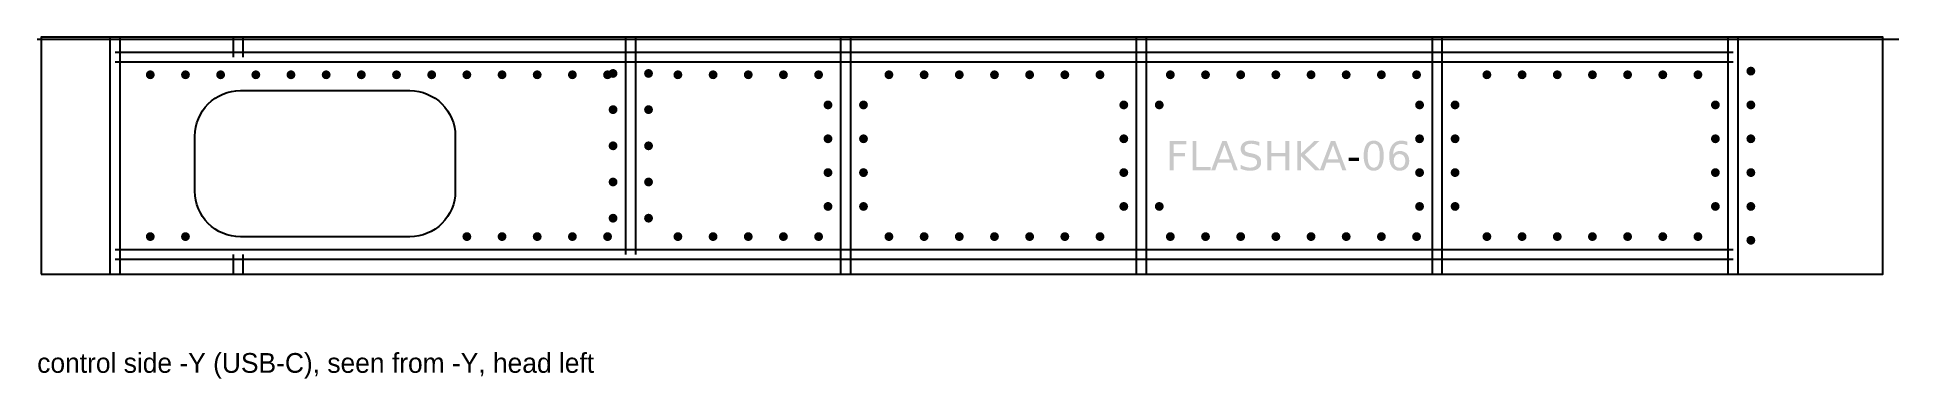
# Model space of a CAD drawing. Header units: millimetres. Extents: x 0 to 94.4, y -3.3 to 14.
import ezdxf

# ---------------------------------------------------------------- set-up
doc = ezdxf.new("R2010")
doc.units = ezdxf.units.MM
doc.layers.add('MARK', color=1, linetype='Continuous')
doc.layers.add('REF', color=8, linetype='Continuous')

msp = doc.modelspace()

# ---------------------------------------------------------------- hatches: boundary and pattern name
at = {"layer": 'MARK'}
h = msp.add_hatch(color=1, dxfattribs=at)
h.dxf.hatch_style = 1
edge = h.paths.add_edge_path()
edge.add_arc((5.734, 12.1), 0.225, 0, 360)
h = msp.add_hatch(color=1, dxfattribs=at)
h.dxf.hatch_style = 1
edge = h.paths.add_edge_path()
edge.add_arc((7.517, 12.1), 0.225, 0, 360)
h = msp.add_hatch(color=1, dxfattribs=at)
h.dxf.hatch_style = 1
edge = h.paths.add_edge_path()
edge.add_arc((9.301, 12.1), 0.225, 0, 360)
h = msp.add_hatch(color=1, dxfattribs=at)
h.dxf.hatch_style = 1
edge = h.paths.add_edge_path()
edge.add_arc((11.085, 12.1), 0.225, 0, 360)
h = msp.add_hatch(color=1, dxfattribs=at)
h.dxf.hatch_style = 1
edge = h.paths.add_edge_path()
edge.add_arc((12.868, 12.1), 0.225, 0, 360)
h = msp.add_hatch(color=1, dxfattribs=at)
h.dxf.hatch_style = 1
edge = h.paths.add_edge_path()
edge.add_arc((14.652, 12.1), 0.225, 0, 360)
h = msp.add_hatch(color=1, dxfattribs=at)
h.dxf.hatch_style = 1
edge = h.paths.add_edge_path()
edge.add_arc((16.436, 12.1), 0.225, 0, 360)
h = msp.add_hatch(color=1, dxfattribs=at)
h.dxf.hatch_style = 1
edge = h.paths.add_edge_path()
edge.add_arc((18.22, 12.1), 0.225, 0, 360)
h = msp.add_hatch(color=1, dxfattribs=at)
h.dxf.hatch_style = 1
edge = h.paths.add_edge_path()
edge.add_arc((20.003, 12.1), 0.225, 0, 360)
h = msp.add_hatch(color=1, dxfattribs=at)
h.dxf.hatch_style = 1
edge = h.paths.add_edge_path()
edge.add_arc((21.787, 12.1), 0.225, 0, 360)
h = msp.add_hatch(color=1, dxfattribs=at)
h.dxf.hatch_style = 1
edge = h.paths.add_edge_path()
edge.add_arc((23.571, 12.1), 0.225, 0, 360)
h = msp.add_hatch(color=1, dxfattribs=at)
h.dxf.hatch_style = 1
edge = h.paths.add_edge_path()
edge.add_arc((25.354, 12.1), 0.225, 0, 360)
h = msp.add_hatch(color=1, dxfattribs=at)
h.dxf.hatch_style = 1
edge = h.paths.add_edge_path()
edge.add_arc((27.138, 12.1), 0.225, 0, 360)
h = msp.add_hatch(color=1, dxfattribs=at)
h.dxf.hatch_style = 1
edge = h.paths.add_edge_path()
edge.add_arc((28.922, 12.1), 0.225, 0, 360)
h = msp.add_hatch(color=1, dxfattribs=at)
h.dxf.hatch_style = 1
edge = h.paths.add_edge_path()
edge.add_arc((29.2, 12.167), 0.225, 0, 360)
h = msp.add_hatch(color=1, dxfattribs=at)
h.dxf.hatch_style = 1
edge = h.paths.add_edge_path()
edge.add_arc((31, 12.167), 0.225, 0, 360)
h = msp.add_hatch(color=1, dxfattribs=at)
h.dxf.hatch_style = 1
edge = h.paths.add_edge_path()
edge.add_arc((32.489, 12.1), 0.225, 0, 360)
h = msp.add_hatch(color=1, dxfattribs=at)
h.dxf.hatch_style = 1
edge = h.paths.add_edge_path()
edge.add_arc((34.273, 12.1), 0.225, 0, 360)
h = msp.add_hatch(color=1, dxfattribs=at)
h.dxf.hatch_style = 1
edge = h.paths.add_edge_path()
edge.add_arc((36.057, 12.1), 0.225, 0, 360)
h = msp.add_hatch(color=1, dxfattribs=at)
h.dxf.hatch_style = 1
edge = h.paths.add_edge_path()
edge.add_arc((37.84, 12.1), 0.225, 0, 360)
h = msp.add_hatch(color=1, dxfattribs=at)
h.dxf.hatch_style = 1
edge = h.paths.add_edge_path()
edge.add_arc((39.624, 12.1), 0.225, 0, 360)
h = msp.add_hatch(color=1, dxfattribs=at)
h.dxf.hatch_style = 1
edge = h.paths.add_edge_path()
edge.add_arc((43.191, 12.1), 0.225, 0, 360)
h = msp.add_hatch(color=1, dxfattribs=at)
h.dxf.hatch_style = 1
edge = h.paths.add_edge_path()
edge.add_arc((44.975, 12.1), 0.225, 0, 360)
h = msp.add_hatch(color=1, dxfattribs=at)
h.dxf.hatch_style = 1
edge = h.paths.add_edge_path()
edge.add_arc((46.759, 12.1), 0.225, 0, 360)
h = msp.add_hatch(color=1, dxfattribs=at)
h.dxf.hatch_style = 1
edge = h.paths.add_edge_path()
edge.add_arc((48.542, 12.1), 0.225, 0, 360)
h = msp.add_hatch(color=1, dxfattribs=at)
h.dxf.hatch_style = 1
edge = h.paths.add_edge_path()
edge.add_arc((50.326, 12.1), 0.225, 0, 360)
h = msp.add_hatch(color=1, dxfattribs=at)
h.dxf.hatch_style = 1
edge = h.paths.add_edge_path()
edge.add_arc((52.11, 12.1), 0.225, 0, 360)
h = msp.add_hatch(color=1, dxfattribs=at)
h.dxf.hatch_style = 1
edge = h.paths.add_edge_path()
edge.add_arc((53.893, 12.1), 0.225, 0, 360)
h = msp.add_hatch(color=1, dxfattribs=at)
h.dxf.hatch_style = 1
edge = h.paths.add_edge_path()
edge.add_arc((57.461, 12.1), 0.225, 0, 360)
h = msp.add_hatch(color=1, dxfattribs=at)
h.dxf.hatch_style = 1
edge = h.paths.add_edge_path()
edge.add_arc((59.245, 12.1), 0.225, 0, 360)
h = msp.add_hatch(color=1, dxfattribs=at)
h.dxf.hatch_style = 1
edge = h.paths.add_edge_path()
edge.add_arc((61.028, 12.1), 0.225, 0, 360)
h = msp.add_hatch(color=1, dxfattribs=at)
h.dxf.hatch_style = 1
edge = h.paths.add_edge_path()
edge.add_arc((62.812, 12.1), 0.225, 0, 360)
h = msp.add_hatch(color=1, dxfattribs=at)
h.dxf.hatch_style = 1
edge = h.paths.add_edge_path()
edge.add_arc((64.596, 12.1), 0.225, 0, 360)
h = msp.add_hatch(color=1, dxfattribs=at)
h.dxf.hatch_style = 1
edge = h.paths.add_edge_path()
edge.add_arc((66.379, 12.1), 0.225, 0, 360)
h = msp.add_hatch(color=1, dxfattribs=at)
h.dxf.hatch_style = 1
edge = h.paths.add_edge_path()
edge.add_arc((68.163, 12.1), 0.225, 0, 360)
h = msp.add_hatch(color=1, dxfattribs=at)
h.dxf.hatch_style = 1
edge = h.paths.add_edge_path()
edge.add_arc((69.947, 12.1), 0.225, 0, 360)
h = msp.add_hatch(color=1, dxfattribs=at)
h.dxf.hatch_style = 1
edge = h.paths.add_edge_path()
edge.add_arc((73.514, 12.1), 0.225, 0, 360)
h = msp.add_hatch(color=1, dxfattribs=at)
h.dxf.hatch_style = 1
edge = h.paths.add_edge_path()
edge.add_arc((75.298, 12.1), 0.225, 0, 360)
h = msp.add_hatch(color=1, dxfattribs=at)
h.dxf.hatch_style = 1
edge = h.paths.add_edge_path()
edge.add_arc((77.082, 12.1), 0.225, 0, 360)
h = msp.add_hatch(color=1, dxfattribs=at)
h.dxf.hatch_style = 1
edge = h.paths.add_edge_path()
edge.add_arc((78.865, 12.1), 0.225, 0, 360)
h = msp.add_hatch(color=1, dxfattribs=at)
h.dxf.hatch_style = 1
edge = h.paths.add_edge_path()
edge.add_arc((80.649, 12.1), 0.225, 0, 360)
h = msp.add_hatch(color=1, dxfattribs=at)
h.dxf.hatch_style = 1
edge = h.paths.add_edge_path()
edge.add_arc((82.433, 12.1), 0.225, 0, 360)
h = msp.add_hatch(color=1, dxfattribs=at)
h.dxf.hatch_style = 1
edge = h.paths.add_edge_path()
edge.add_arc((84.216, 12.1), 0.225, 0, 360)
h = msp.add_hatch(color=1, dxfattribs=at)
h.dxf.hatch_style = 1
edge = h.paths.add_edge_path()
edge.add_arc((86.9, 12.286), 0.225, 0, 360)
h = msp.add_hatch(color=1, dxfattribs=at)
h.dxf.hatch_style = 1
edge = h.paths.add_edge_path()
edge.add_arc((29.2, 10.333), 0.225, 0, 360)
h = msp.add_hatch(color=1, dxfattribs=at)
h.dxf.hatch_style = 1
edge = h.paths.add_edge_path()
edge.add_arc((31, 10.333), 0.225, 0, 360)
h = msp.add_hatch(color=1, dxfattribs=at)
h.dxf.hatch_style = 1
edge = h.paths.add_edge_path()
edge.add_arc((40.1, 10.571), 0.225, 0, 360)
h = msp.add_hatch(color=1, dxfattribs=at)
h.dxf.hatch_style = 1
edge = h.paths.add_edge_path()
edge.add_arc((41.9, 10.571), 0.225, 0, 360)
h = msp.add_hatch(color=1, dxfattribs=at)
h.dxf.hatch_style = 1
edge = h.paths.add_edge_path()
edge.add_arc((55.1, 10.571), 0.225, 0, 360)
h = msp.add_hatch(color=1, dxfattribs=at)
h.dxf.hatch_style = 1
edge = h.paths.add_edge_path()
edge.add_arc((56.9, 10.571), 0.225, 0, 360)
h = msp.add_hatch(color=1, dxfattribs=at)
h.dxf.hatch_style = 1
edge = h.paths.add_edge_path()
edge.add_arc((70.1, 10.571), 0.225, 0, 360)
h = msp.add_hatch(color=1, dxfattribs=at)
h.dxf.hatch_style = 1
edge = h.paths.add_edge_path()
edge.add_arc((71.9, 10.571), 0.225, 0, 360)
h = msp.add_hatch(color=1, dxfattribs=at)
h.dxf.hatch_style = 1
edge = h.paths.add_edge_path()
edge.add_arc((85.1, 10.571), 0.225, 0, 360)
h = msp.add_hatch(color=1, dxfattribs=at)
h.dxf.hatch_style = 1
edge = h.paths.add_edge_path()
edge.add_arc((86.9, 10.571), 0.225, 0, 360)
h = msp.add_hatch(color=1, dxfattribs=at)
h.dxf.hatch_style = 1
edge = h.paths.add_edge_path()
edge.add_arc((29.2, 8.5), 0.225, 0, 360)
h = msp.add_hatch(color=1, dxfattribs=at)
h.dxf.hatch_style = 1
edge = h.paths.add_edge_path()
edge.add_arc((31, 8.5), 0.225, 0, 360)
h = msp.add_hatch(color=1, dxfattribs=at)
h.dxf.hatch_style = 1
edge = h.paths.add_edge_path()
edge.add_arc((40.1, 8.857), 0.225, 0, 360)
h = msp.add_hatch(color=1, dxfattribs=at)
h.dxf.hatch_style = 1
edge = h.paths.add_edge_path()
edge.add_arc((41.9, 8.857), 0.225, 0, 360)
h = msp.add_hatch(color=1, dxfattribs=at)
h.dxf.hatch_style = 1
edge = h.paths.add_edge_path()
edge.add_arc((55.1, 8.857), 0.225, 0, 360)
h = msp.add_hatch(color=1, dxfattribs=at)
h.dxf.hatch_style = 1
h.paths.add_polyline_path([(57.624, 8.136), (58.208, 8.136), (58.208, 7.968), (57.624, 7.968), (57.624, 7.265), (57.425, 7.265), (57.425, 8.737), (58.271, 8.737), (58.271, 8.57), (57.624, 8.57)])
h = msp.add_hatch(color=1, dxfattribs=at)
h.dxf.hatch_style = 1
h.paths.add_polyline_path([(59.503, 7.432), (59.503, 7.265), (58.587, 7.265), (58.587, 8.737), (58.786, 8.737), (58.786, 7.432)])
h = msp.add_hatch(color=1, dxfattribs=at)
h.dxf.hatch_style = 1
h.paths.add_polyline_path([(60.538, 7.642), (59.874, 7.642), (59.74, 7.265), (59.53, 7.265), (60.092, 8.737), (60.318, 8.737), (60.879, 7.265), (60.672, 7.265)])
h.paths.add_polyline_path([(59.934, 7.808), (60.476, 7.808), (60.204, 8.541)])
h = msp.add_hatch(color=1, dxfattribs=at)
h.dxf.hatch_style = 1
h.paths.add_polyline_path([(61.866, 8.542), (61.814, 8.56), (61.763, 8.575), (61.713, 8.587), (61.664, 8.595), (61.616, 8.6), (61.568, 8.602), (61.492, 8.598), (61.424, 8.586), (61.366, 8.567), (61.317, 8.539), (61.279, 8.504), (61.251, 8.463), (61.235, 8.414), (61.229, 8.359), (61.233, 8.314), (61.244, 8.274), (61.262, 8.24), (61.288, 8.212), (61.324, 8.188), (61.373, 8.167), (61.435, 8.148), (61.51, 8.132), (61.631, 8.107), (61.735, 8.082), (61.824, 8.048), (61.899, 8.007), (61.959, 7.958), (62.006, 7.9), (62.039, 7.832), (62.059, 7.756), (62.065, 7.671), (62.056, 7.571), (62.03, 7.483), (61.985, 7.408), (61.922, 7.347), (61.842, 7.298), (61.745, 7.264), (61.632, 7.243), (61.501, 7.236), (61.448, 7.238), (61.393, 7.242), (61.337, 7.249), (61.279, 7.26), (61.219, 7.273), (61.159, 7.289), (61.097, 7.308), (61.035, 7.33), (61.035, 7.535), (61.095, 7.503), (61.155, 7.475), (61.214, 7.452), (61.272, 7.432), (61.33, 7.417), (61.388, 7.407), (61.445, 7.4), (61.501, 7.398), (61.582, 7.402), (61.652, 7.415), (61.713, 7.436), (61.765, 7.465), (61.805, 7.502), (61.834, 7.546), (61.852, 7.598), (61.857, 7.656), (61.853, 7.708), (61.841, 7.753), (61.82, 7.792), (61.791, 7.826), (61.752, 7.855), (61.703, 7.879), (61.643, 7.9), (61.572, 7.918), (61.451, 7.941), (61.347, 7.967), (61.259, 7.998), (61.186, 8.036), (61.128, 8.08), (61.085, 8.132), (61.054, 8.194), (61.035, 8.264), (61.029, 8.344), (61.037, 8.436), (61.063, 8.518), (61.106, 8.59), (61.166, 8.651), (61.242, 8.701), (61.33, 8.736), (61.431, 8.757), (61.546, 8.764), (61.598, 8.763), (61.65, 8.759), (61.703, 8.753), (61.757, 8.745), (61.811, 8.735), (61.865, 8.722), (61.921, 8.706), (61.977, 8.689), (61.977, 8.495), (61.921, 8.52)])
h = msp.add_hatch(color=1, dxfattribs=at)
h.dxf.hatch_style = 1
h.paths.add_polyline_path([(63.299, 8.134), (63.299, 8.737), (63.499, 8.737), (63.499, 7.265), (63.299, 7.265), (63.299, 7.966), (62.575, 7.966), (62.575, 7.265), (62.376, 7.265), (62.376, 8.737), (62.575, 8.737), (62.575, 8.134)])
h = msp.add_hatch(color=1, dxfattribs=at)
h.dxf.hatch_style = 1
h.paths.add_polyline_path([(65.011, 8.737), (64.281, 8.051), (65.044, 7.284), (65.599, 8.737), (65.825, 8.737), (66.386, 7.265), (66.179, 7.265), (66.045, 7.642), (65.381, 7.642), (65.247, 7.265), (65.064, 7.265), (65.037, 7.265), (64.801, 7.265), (64.094, 7.974), (64.094, 7.265), (63.895, 7.265), (63.895, 8.737), (64.094, 8.737), (64.094, 8.115), (64.755, 8.737)])
h.paths.add_polyline_path([(65.983, 7.808), (65.712, 8.541), (65.441, 7.808)])
h = msp.add_hatch(color=1, dxfattribs=at)
h.dxf.hatch_style = 1
h.paths.add_polyline_path([(68.152, 8.568), (68.209, 8.459), (68.25, 8.328), (68.275, 8.175), (68.283, 8), (68.275, 7.825), (68.25, 7.672), (68.209, 7.541), (68.152, 7.432), (68.08, 7.346), (67.992, 7.285), (67.891, 7.248), (67.774, 7.236), (67.658, 7.248), (67.556, 7.285), (67.468, 7.346), (67.396, 7.432), (67.339, 7.541), (67.298, 7.672), (67.273, 7.825), (67.265, 8), (67.273, 8.175), (67.298, 8.328), (67.339, 8.459), (67.396, 8.568), (67.468, 8.654), (67.556, 8.715), (67.658, 8.752), (67.774, 8.764), (67.891, 8.752), (67.992, 8.715), (68.08, 8.654)])
h.paths.add_polyline_path([(67.543, 8.455), (67.509, 8.369), (67.485, 8.265), (67.47, 8.142), (67.465, 8), (67.47, 7.858), (67.485, 7.735), (67.509, 7.63), (67.543, 7.545), (67.586, 7.479), (67.639, 7.432), (67.702, 7.403), (67.774, 7.394), (67.847, 7.403), (67.91, 7.432), (67.963, 7.479), (68.006, 7.545), (68.04, 7.63), (68.064, 7.735), (68.079, 7.858), (68.084, 8), (68.079, 8.142), (68.064, 8.265), (68.04, 8.369), (68.006, 8.455), (67.963, 8.521), (67.91, 8.568), (67.847, 8.597), (67.774, 8.606), (67.702, 8.597), (67.639, 8.568), (67.586, 8.521)])
h = msp.add_hatch(color=1, dxfattribs=at)
h.dxf.hatch_style = 1
h.paths.add_polyline_path([(69.328, 8.577), (69.29, 8.586), (69.252, 8.592), (69.214, 8.595), (69.177, 8.596), (69.084, 8.588), (69.003, 8.563), (68.933, 8.521), (68.875, 8.463), (68.829, 8.388), (68.793, 8.296), (68.769, 8.187), (68.756, 8.061), (68.787, 8.101), (68.822, 8.136), (68.86, 8.167), (68.902, 8.192), (68.947, 8.212), (68.995, 8.227), (69.044, 8.235), (69.096, 8.238), (69.201, 8.23), (69.294, 8.205), (69.376, 8.162), (69.446, 8.104), (69.503, 8.03), (69.543, 7.945), (69.567, 7.847), (69.575, 7.737), (69.567, 7.629), (69.541, 7.533), (69.5, 7.447), (69.441, 7.373), (69.368, 7.313), (69.285, 7.27), (69.19, 7.245), (69.084, 7.236), (68.964, 7.248), (68.858, 7.285), (68.768, 7.346), (68.693, 7.432), (68.634, 7.541), (68.592, 7.672), (68.567, 7.825), (68.558, 8), (68.568, 8.165), (68.6, 8.313), (68.651, 8.444), (68.724, 8.556), (68.814, 8.647), (68.918, 8.712), (69.036, 8.751), (69.169, 8.764), (69.206, 8.763), (69.244, 8.76), (69.282, 8.756), (69.32, 8.749), (69.359, 8.741), (69.398, 8.731), (69.438, 8.719), (69.479, 8.705), (69.479, 8.523), (69.442, 8.54), (69.404, 8.555), (69.366, 8.567)])
h.paths.add_polyline_path([(68.837, 7.939), (68.812, 7.88), (68.798, 7.813), (68.793, 7.737), (68.798, 7.662), (68.812, 7.595), (68.837, 7.536), (68.871, 7.486), (68.914, 7.446), (68.964, 7.417), (69.02, 7.4), (69.084, 7.394), (69.147, 7.4), (69.204, 7.417), (69.254, 7.446), (69.296, 7.486), (69.331, 7.536), (69.355, 7.595), (69.37, 7.662), (69.375, 7.737), (69.37, 7.813), (69.355, 7.88), (69.331, 7.939), (69.296, 7.989), (69.254, 8.029), (69.204, 8.057), (69.147, 8.075), (69.084, 8.08), (69.02, 8.075), (68.964, 8.057), (68.914, 8.029), (68.871, 7.989)])
h = msp.add_hatch(color=1, dxfattribs=at)
h.dxf.hatch_style = 1
edge = h.paths.add_edge_path()
edge.add_arc((70.1, 8.857), 0.225, 0, 360)
h = msp.add_hatch(color=1, dxfattribs=at)
h.dxf.hatch_style = 1
edge = h.paths.add_edge_path()
edge.add_arc((71.9, 8.857), 0.225, 0, 360)
h = msp.add_hatch(color=1, dxfattribs=at)
h.dxf.hatch_style = 1
edge = h.paths.add_edge_path()
edge.add_arc((85.1, 8.857), 0.225, 0, 360)
h = msp.add_hatch(color=1, dxfattribs=at)
h.dxf.hatch_style = 1
edge = h.paths.add_edge_path()
edge.add_arc((86.9, 8.857), 0.225, 0, 360)
h = msp.add_hatch(color=1, dxfattribs=at)
h.dxf.hatch_style = 1
h.paths.add_polyline_path([(66.502, 7.737), (66.502, 7.899), (67.033, 7.899), (67.033, 7.737)])
h = msp.add_hatch(color=1, dxfattribs=at)
h.dxf.hatch_style = 1
edge = h.paths.add_edge_path()
edge.add_arc((29.2, 6.667), 0.225, 0, 360)
h = msp.add_hatch(color=1, dxfattribs=at)
h.dxf.hatch_style = 1
edge = h.paths.add_edge_path()
edge.add_arc((31, 6.667), 0.225, 0, 360)
h = msp.add_hatch(color=1, dxfattribs=at)
h.dxf.hatch_style = 1
edge = h.paths.add_edge_path()
edge.add_arc((40.1, 7.143), 0.225, 0, 360)
h = msp.add_hatch(color=1, dxfattribs=at)
h.dxf.hatch_style = 1
edge = h.paths.add_edge_path()
edge.add_arc((41.9, 7.143), 0.225, 0, 360)
h = msp.add_hatch(color=1, dxfattribs=at)
h.dxf.hatch_style = 1
edge = h.paths.add_edge_path()
edge.add_arc((55.1, 7.143), 0.225, 0, 360)
h = msp.add_hatch(color=1, dxfattribs=at)
h.dxf.hatch_style = 1
edge = h.paths.add_edge_path()
edge.add_arc((70.1, 7.143), 0.225, 0, 360)
h = msp.add_hatch(color=1, dxfattribs=at)
h.dxf.hatch_style = 1
edge = h.paths.add_edge_path()
edge.add_arc((71.9, 7.143), 0.225, 0, 360)
h = msp.add_hatch(color=1, dxfattribs=at)
h.dxf.hatch_style = 1
edge = h.paths.add_edge_path()
edge.add_arc((85.1, 7.143), 0.225, 0, 360)
h = msp.add_hatch(color=1, dxfattribs=at)
h.dxf.hatch_style = 1
edge = h.paths.add_edge_path()
edge.add_arc((86.9, 7.143), 0.225, 0, 360)
h = msp.add_hatch(color=1, dxfattribs=at)
h.dxf.hatch_style = 1
edge = h.paths.add_edge_path()
edge.add_arc((29.2, 4.833), 0.225, 0, 360)
h = msp.add_hatch(color=1, dxfattribs=at)
h.dxf.hatch_style = 1
edge = h.paths.add_edge_path()
edge.add_arc((31, 4.833), 0.225, 0, 360)
h = msp.add_hatch(color=1, dxfattribs=at)
h.dxf.hatch_style = 1
edge = h.paths.add_edge_path()
edge.add_arc((40.1, 5.429), 0.225, 0, 360)
h = msp.add_hatch(color=1, dxfattribs=at)
h.dxf.hatch_style = 1
edge = h.paths.add_edge_path()
edge.add_arc((41.9, 5.429), 0.225, 0, 360)
h = msp.add_hatch(color=1, dxfattribs=at)
h.dxf.hatch_style = 1
edge = h.paths.add_edge_path()
edge.add_arc((55.1, 5.429), 0.225, 0, 360)
h = msp.add_hatch(color=1, dxfattribs=at)
h.dxf.hatch_style = 1
edge = h.paths.add_edge_path()
edge.add_arc((56.9, 5.429), 0.225, 0, 360)
h = msp.add_hatch(color=1, dxfattribs=at)
h.dxf.hatch_style = 1
edge = h.paths.add_edge_path()
edge.add_arc((70.1, 5.429), 0.225, 0, 360)
h = msp.add_hatch(color=1, dxfattribs=at)
h.dxf.hatch_style = 1
edge = h.paths.add_edge_path()
edge.add_arc((71.9, 5.429), 0.225, 0, 360)
h = msp.add_hatch(color=1, dxfattribs=at)
h.dxf.hatch_style = 1
edge = h.paths.add_edge_path()
edge.add_arc((85.1, 5.429), 0.225, 0, 360)
h = msp.add_hatch(color=1, dxfattribs=at)
h.dxf.hatch_style = 1
edge = h.paths.add_edge_path()
edge.add_arc((86.9, 5.429), 0.225, 0, 360)
h = msp.add_hatch(color=1, dxfattribs=at)
h.dxf.hatch_style = 1
edge = h.paths.add_edge_path()
edge.add_arc((5.734, 3.9), 0.225, 0, 360)
h = msp.add_hatch(color=1, dxfattribs=at)
h.dxf.hatch_style = 1
edge = h.paths.add_edge_path()
edge.add_arc((7.517, 3.9), 0.225, 0, 360)
h = msp.add_hatch(color=1, dxfattribs=at)
h.dxf.hatch_style = 1
edge = h.paths.add_edge_path()
edge.add_arc((21.787, 3.9), 0.225, 0, 360)
h = msp.add_hatch(color=1, dxfattribs=at)
h.dxf.hatch_style = 1
edge = h.paths.add_edge_path()
edge.add_arc((23.571, 3.9), 0.225, 0, 360)
h = msp.add_hatch(color=1, dxfattribs=at)
h.dxf.hatch_style = 1
edge = h.paths.add_edge_path()
edge.add_arc((25.354, 3.9), 0.225, 0, 360)
h = msp.add_hatch(color=1, dxfattribs=at)
h.dxf.hatch_style = 1
edge = h.paths.add_edge_path()
edge.add_arc((27.138, 3.9), 0.225, 0, 360)
h = msp.add_hatch(color=1, dxfattribs=at)
h.dxf.hatch_style = 1
edge = h.paths.add_edge_path()
edge.add_arc((28.922, 3.9), 0.225, 0, 360)
h = msp.add_hatch(color=1, dxfattribs=at)
h.dxf.hatch_style = 1
edge = h.paths.add_edge_path()
edge.add_arc((32.489, 3.9), 0.225, 0, 360)
h = msp.add_hatch(color=1, dxfattribs=at)
h.dxf.hatch_style = 1
edge = h.paths.add_edge_path()
edge.add_arc((34.273, 3.9), 0.225, 0, 360)
h = msp.add_hatch(color=1, dxfattribs=at)
h.dxf.hatch_style = 1
edge = h.paths.add_edge_path()
edge.add_arc((36.057, 3.9), 0.225, 0, 360)
h = msp.add_hatch(color=1, dxfattribs=at)
h.dxf.hatch_style = 1
edge = h.paths.add_edge_path()
edge.add_arc((37.84, 3.9), 0.225, 0, 360)
h = msp.add_hatch(color=1, dxfattribs=at)
h.dxf.hatch_style = 1
edge = h.paths.add_edge_path()
edge.add_arc((39.624, 3.9), 0.225, 0, 360)
h = msp.add_hatch(color=1, dxfattribs=at)
h.dxf.hatch_style = 1
edge = h.paths.add_edge_path()
edge.add_arc((43.191, 3.9), 0.225, 0, 360)
h = msp.add_hatch(color=1, dxfattribs=at)
h.dxf.hatch_style = 1
edge = h.paths.add_edge_path()
edge.add_arc((44.975, 3.9), 0.225, 0, 360)
h = msp.add_hatch(color=1, dxfattribs=at)
h.dxf.hatch_style = 1
edge = h.paths.add_edge_path()
edge.add_arc((46.759, 3.9), 0.225, 0, 360)
h = msp.add_hatch(color=1, dxfattribs=at)
h.dxf.hatch_style = 1
edge = h.paths.add_edge_path()
edge.add_arc((48.542, 3.9), 0.225, 0, 360)
h = msp.add_hatch(color=1, dxfattribs=at)
h.dxf.hatch_style = 1
edge = h.paths.add_edge_path()
edge.add_arc((50.326, 3.9), 0.225, 0, 360)
h = msp.add_hatch(color=1, dxfattribs=at)
h.dxf.hatch_style = 1
edge = h.paths.add_edge_path()
edge.add_arc((52.11, 3.9), 0.225, 0, 360)
h = msp.add_hatch(color=1, dxfattribs=at)
h.dxf.hatch_style = 1
edge = h.paths.add_edge_path()
edge.add_arc((53.893, 3.9), 0.225, 0, 360)
h = msp.add_hatch(color=1, dxfattribs=at)
h.dxf.hatch_style = 1
edge = h.paths.add_edge_path()
edge.add_arc((57.461, 3.9), 0.225, 0, 360)
h = msp.add_hatch(color=1, dxfattribs=at)
h.dxf.hatch_style = 1
edge = h.paths.add_edge_path()
edge.add_arc((59.245, 3.9), 0.225, 0, 360)
h = msp.add_hatch(color=1, dxfattribs=at)
h.dxf.hatch_style = 1
edge = h.paths.add_edge_path()
edge.add_arc((61.028, 3.9), 0.225, 0, 360)
h = msp.add_hatch(color=1, dxfattribs=at)
h.dxf.hatch_style = 1
edge = h.paths.add_edge_path()
edge.add_arc((62.812, 3.9), 0.225, 0, 360)
h = msp.add_hatch(color=1, dxfattribs=at)
h.dxf.hatch_style = 1
edge = h.paths.add_edge_path()
edge.add_arc((64.596, 3.9), 0.225, 0, 360)
h = msp.add_hatch(color=1, dxfattribs=at)
h.dxf.hatch_style = 1
edge = h.paths.add_edge_path()
edge.add_arc((66.379, 3.9), 0.225, 0, 360)
h = msp.add_hatch(color=1, dxfattribs=at)
h.dxf.hatch_style = 1
edge = h.paths.add_edge_path()
edge.add_arc((68.163, 3.9), 0.225, 0, 360)
h = msp.add_hatch(color=1, dxfattribs=at)
h.dxf.hatch_style = 1
edge = h.paths.add_edge_path()
edge.add_arc((69.947, 3.9), 0.225, 0, 360)
h = msp.add_hatch(color=1, dxfattribs=at)
h.dxf.hatch_style = 1
edge = h.paths.add_edge_path()
edge.add_arc((73.514, 3.9), 0.225, 0, 360)
h = msp.add_hatch(color=1, dxfattribs=at)
h.dxf.hatch_style = 1
edge = h.paths.add_edge_path()
edge.add_arc((75.298, 3.9), 0.225, 0, 360)
h = msp.add_hatch(color=1, dxfattribs=at)
h.dxf.hatch_style = 1
edge = h.paths.add_edge_path()
edge.add_arc((77.082, 3.9), 0.225, 0, 360)
h = msp.add_hatch(color=1, dxfattribs=at)
h.dxf.hatch_style = 1
edge = h.paths.add_edge_path()
edge.add_arc((78.865, 3.9), 0.225, 0, 360)
h = msp.add_hatch(color=1, dxfattribs=at)
h.dxf.hatch_style = 1
edge = h.paths.add_edge_path()
edge.add_arc((80.649, 3.9), 0.225, 0, 360)
h = msp.add_hatch(color=1, dxfattribs=at)
h.dxf.hatch_style = 1
edge = h.paths.add_edge_path()
edge.add_arc((82.433, 3.9), 0.225, 0, 360)
h = msp.add_hatch(color=1, dxfattribs=at)
h.dxf.hatch_style = 1
edge = h.paths.add_edge_path()
edge.add_arc((84.216, 3.9), 0.225, 0, 360)
h = msp.add_hatch(color=1, dxfattribs=at)
h.dxf.hatch_style = 1
edge = h.paths.add_edge_path()
edge.add_arc((86.9, 3.714), 0.225, 0, 360)

# ---------------------------------------------------------------- linework, layer by layer
at = {"layer": 'REF'}
for points in [[(0, 13.9), (94.4, 13.9)], [(3.7, 13), (3.7, 14)], [(3.95, 13.25), (10.2, 13.25)], [(4.2, 13), (4.2, 14)], [(9.95, 13), (9.95, 14)], [(10.2, 13.25), (30.1, 13.25)], [(10.45, 13), (10.45, 14)], [(29.85, 13), (29.85, 14)], [(30.1, 13.25), (41, 13.25)], [(30.35, 13), (30.35, 14)], [(40.75, 13), (40.75, 14)], [(41, 13.25), (56, 13.25)], [(41.25, 13), (41.25, 14)], [(55.75, 13), (55.75, 14)], [(56, 13.25), (71, 13.25)], [(56.25, 13), (56.25, 14)], [(70.75, 13), (70.75, 14)], [(71, 13.25), (86, 13.25)], [(71.25, 13), (71.25, 14)], [(85.75, 13), (85.75, 14)], [(86.25, 13), (86.25, 14)], [(3.7, 3), (3.7, 13)], [(3.95, 12.75), (10.2, 12.75)], [(4.2, 3), (4.2, 13)], [(10.2, 12.75), (30.1, 12.75)], [(29.85, 3), (29.85, 13)], [(30.1, 12.75), (41, 12.75)], [(30.35, 3), (30.35, 13)], [(40.75, 3), (40.75, 13)], [(41, 12.75), (56, 12.75)], [(41.25, 3), (41.25, 13)], [(55.75, 3), (55.75, 13)], [(56, 12.75), (71, 12.75)], [(56.25, 3), (56.25, 13)], [(70.75, 3), (70.75, 13)], [(71, 12.75), (86, 12.75)], [(71.25, 3), (71.25, 13)], [(85.75, 3), (85.75, 13)], [(86.25, 3), (86.25, 13)], [(3.7, 2), (3.7, 3)], [(3.95, 3.25), (10.2, 3.25)], [(4.2, 2), (4.2, 3)], [(9.95, 2), (9.95, 3)], [(10.2, 3.25), (30.1, 3.25)], [(10.45, 2), (10.45, 3)], [(30.1, 3.25), (41, 3.25)], [(40.75, 2), (40.75, 3)], [(41, 3.25), (56, 3.25)], [(41.25, 2), (41.25, 3)], [(55.75, 2), (55.75, 3)], [(56, 3.25), (71, 3.25)], [(56.25, 2), (56.25, 3)], [(70.75, 2), (70.75, 3)], [(71, 3.25), (86, 3.25)], [(71.25, 2), (71.25, 3)], [(85.75, 2), (85.75, 3)], [(86.25, 2), (86.25, 3)], [(3.95, 2.75), (10.2, 2.75)], [(10.2, 2.75), (30.1, 2.75)], [(30.1, 2.75), (41, 2.75)], [(41, 2.75), (56, 2.75)], [(56, 2.75), (71, 2.75)], [(71, 2.75), (86, 2.75)]]:
    msp.add_lwpolyline(points, dxfattribs=at)
for points in [[(0.2, 2), (93.6, 2), (93.6, 14), (0.2, 14)], [(18.9, 3.895), (10.3, 3.895), (10.075, 3.906), (9.851, 3.939), (9.632, 3.994), (9.42, 4.07), (9.216, 4.167), (9.022, 4.283), (8.841, 4.417), (8.674, 4.569), (8.522, 4.736), (8.388, 4.917), (8.272, 5.111), (8.175, 5.315), (8.099, 5.527), (8.044, 5.746), (8.011, 5.97), (8, 6.195), (8, 8.995), (8.011, 9.22), (8.044, 9.444), (8.099, 9.663), (8.175, 9.875), (8.272, 10.079), (8.388, 10.273), (8.522, 10.454), (8.674, 10.621), (8.841, 10.773), (9.022, 10.907), (9.216, 11.023), (9.42, 11.12), (9.632, 11.196), (9.851, 11.251), (10.075, 11.284), (10.3, 11.295), (18.9, 11.295), (19.125, 11.284), (19.349, 11.251), (19.568, 11.196), (19.78, 11.12), (19.984, 11.023), (20.178, 10.907), (20.359, 10.773), (20.526, 10.621), (20.678, 10.454), (20.812, 10.273), (20.928, 10.079), (21.025, 9.875), (21.101, 9.663), (21.156, 9.444), (21.189, 9.22), (21.2, 8.995), (21.2, 6.195), (21.189, 5.97), (21.156, 5.746), (21.101, 5.527), (21.025, 5.315), (20.928, 5.111), (20.812, 4.917), (20.678, 4.736), (20.526, 4.569), (20.359, 4.417), (20.178, 4.283), (19.984, 4.167), (19.78, 4.07), (19.568, 3.994), (19.349, 3.939), (19.125, 3.906), (18.9, 3.895)]]:
    msp.add_lwpolyline(points, close=True, dxfattribs=at)

# ---------------------------------------------------------------- texts
msp.add_text('control side -Y (USB-C), seen from -Y, head left', height=1, dxfattribs=at).set_placement((0, -3))

doc.saveas('drawing.dxf')
